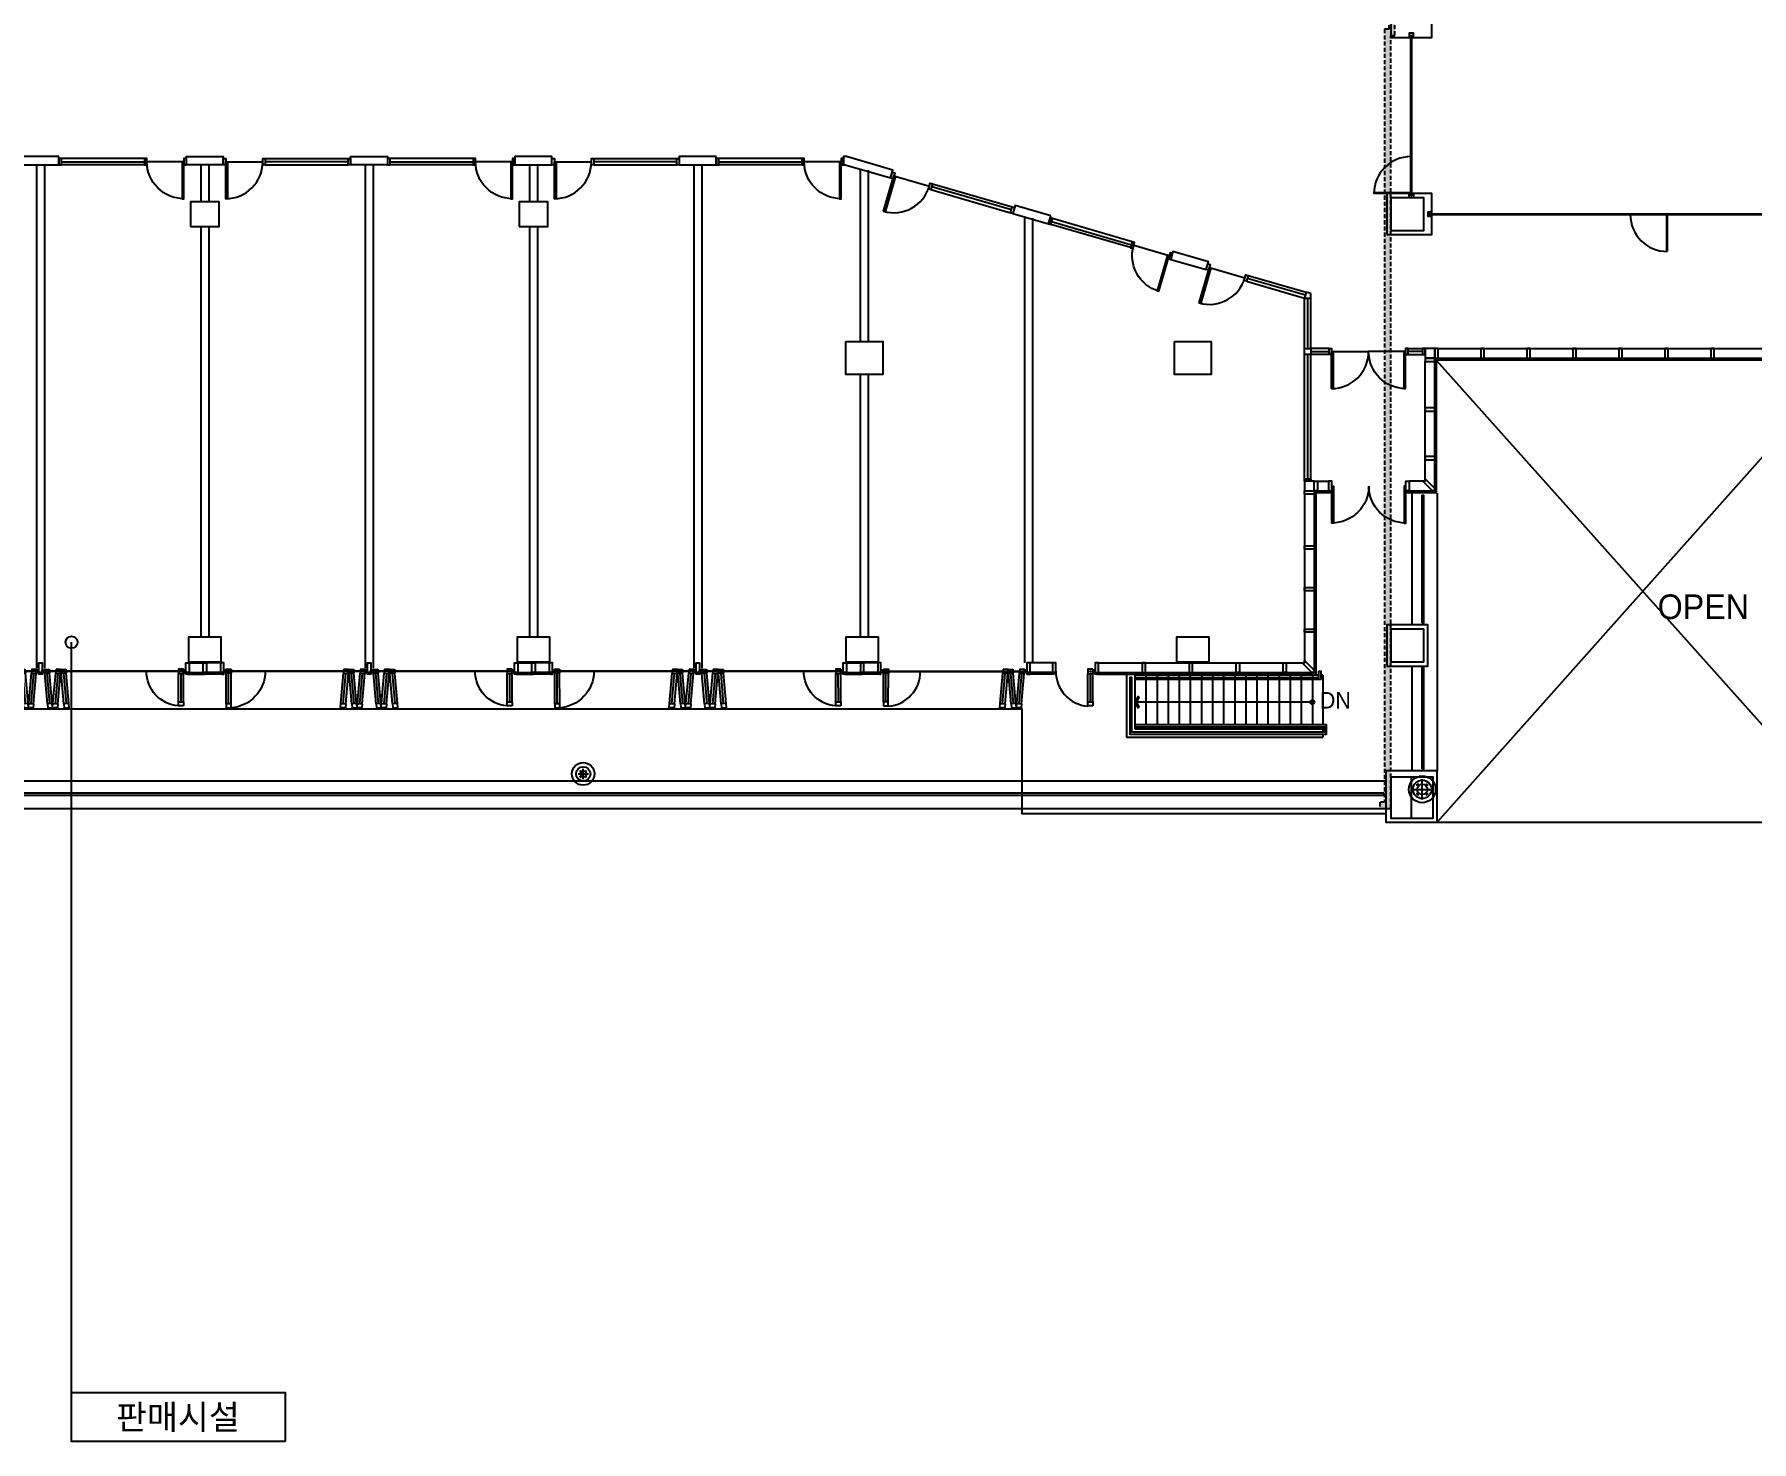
# Model space of a CAD drawing. Header units: millimetres. Extents: x -7448 to 427567, y 91657 to 341328.
# Drawn here: x 256022 to 297826, y 183266 to 217517 of the extents above; entities that cross this region are included whole.
import ezdxf
from ezdxf.enums import TextEntityAlignment as Align

# ---------------------------------------------------------------- set-up
doc = ezdxf.new("R2010")
doc.units = ezdxf.units.MM
doc.header["$LTSCALE"] = 500
doc.header["$MEASUREMENT"] = 0
doc.linetypes.add('CONTINOUS', pattern=[0])
doc.linetypes.add('H0', pattern=[0.3, 0.2, -0.1])
for name, color, linetype in [('e-plan', 9, 'CONTINUOUS'), ('e-room', 6, 'CONTINUOUS'), ('e-room-box', 7, 'CONTINUOUS')]:
    doc.layers.add(name, color=color, linetype=linetype)
doc.styles.add('돋움', font='Dotum.ttf')

# ---------------------------------------------------------------- blocks, each defined once
blk = doc.blocks.new('2F 기둥 140514')
at = {"layer": 'e-plan', "ltscale": 0.5}
for points in [[(199903, 82800), (200603, 82800), (200603, 83400), (199903, 83400)], [(207903, 82800), (208603, 82800), (208603, 83400), (207903, 83400)], [(229123, 82700), (229923, 82700), (229923, 83500), (229123, 83500)], [(215853, 80000), (216753, 80000), (216753, 79200), (215853, 79200)], [(223853, 80000), (224753, 80000), (224753, 79200), (223853, 79200)], [(199853, 72200), (200653, 72200), (200653, 72800), (199853, 72800)], [(207853, 72200), (208653, 72200), (208653, 72800), (207853, 72800)], [(215853, 72200), (216653, 72200), (216653, 72800), (215853, 72800)], [(223903, 72200), (224703, 72200), (224703, 72800), (223903, 72800)], [(229123, 72200), (229923, 72200), (229923, 73000), (229123, 73000)], [(229123, 69400), (229123, 68400), (229623, 68400), (229623, 69400)]]:
    blk.add_lwpolyline(points, close=True, dxfattribs=at)
blk = doc.blocks.new('A$C7F1D75F0')
at = {"layer": 'e-plan'}
for p, q in [((0, 1150), (899, 1150)), ((0, 1150), (0, 1130)), ((0, 1130), (899, 1130)), ((899, 1150), (899, 1130))]:
    blk.add_line(p, q, dxfattribs=at)
blk.add_arc((0, 1150), 900, 270.0001, 0, dxfattribs=at)
blk = doc.blocks.new('A$C786028D1')
at = {"layer": 'e-plan', "linetype": 'CONTINOUS'}
for p, q in [((-145854, -58775), (-145604, -58775)), ((-145729, -58900), (-145729, -58650))]:
    blk.add_line(p, q, dxfattribs=at)
at = {"layer": 'e-plan', "linetype": 'ByBlock'}
for p, q in [((-145804, -58717), (-145804, -58700)), ((-145804, -58700), (-145788, -58700)), ((-145804, -58850), (-145804, -58833)), ((-145804, -58850), (-145788, -58850)), ((-145671, -58700), (-145654, -58700)), ((-145671, -58850), (-145654, -58850)), ((-145654, -58717), (-145654, -58700)), ((-145654, -58850), (-145654, -58833)), ((-125303, -59400), (-125303, -58900)), ((-125553, -59150), (-125053, -59150)), ((-125428, -59067), (-125428, -59025)), ((-125428, -59025), (-125385, -59025)), ((-125428, -59275), (-125428, -59233)), ((-125428, -59275), (-125385, -59275)), ((-125220, -59025), (-125178, -59025)), ((-125220, -59275), (-125178, -59275)), ((-125178, -59067), (-125178, -59025)), ((-125178, -59275), (-125178, -59233))]:
    blk.add_line(p, q, dxfattribs=at)
for centre, radius in [((-145729, -58775), 275), ((-145729, -58775), 175), ((-125303, -59150), 325)]:
    blk.add_circle(centre, radius, dxfattribs=at)
at = {"layer": 'e-plan', "linetype": 'Continuous'}
for centre, radius in [((-145729, -58775), 75), ((-125303, -59150), 125)]:
    blk.add_circle(centre, radius, dxfattribs=at)
at = {"layer": 'e-plan', "linetype": 'CONTINOUS'}
blk.add_circle((-125303, -59150), 225, dxfattribs=at)
blk = doc.blocks.new('A$C6B9375F1')
at = {"layer": 'e-plan'}
blk.add_lwpolyline([(-30, 195), (-30, 155), (10, 155), (10, -80), (-70, -80), (-70, 155), (-30, 155)], dxfattribs=at)
blk = doc.blocks.new('A$C4EB37CB7')
at = {"layer": 'e-plan'}
for p, q in [((174, 730), (-5, 64)), ((231, 715), (53, 48)), ((289, 699), (111, 33))]:
    blk.add_line(p, q, dxfattribs=at)
for points in [[(199, 827), (315, 796), (289, 699), (174, 730), (199, 827)], [(-31, -33), (85, -64), (111, 33), (-5, 64), (-31, -33)]]:
    blk.add_lwpolyline(points, dxfattribs=at)
blk.add_circle((40, 0), 5, dxfattribs=at)
blk = doc.blocks.new('A$C3BB01FC6')
at = {"layer": 'e-plan'}
for p, q in [((-763, 214), (-68, -39)), ((-742, 270), (-47, 17)), ((-722, 327), (-26, 73))]:
    blk.add_line(p, q, dxfattribs=at)
for points in [[(-857, 248), (-816, 361), (-722, 327), (-763, 214), (-857, 248)], [(68, 39), (-26, 73), (-68, -39), (26, -73), (68, 39)]]:
    blk.add_lwpolyline(points, dxfattribs=at)
blk.add_circle((0, 0), 5, dxfattribs=at)
blk = doc.blocks.new('폴딩도어')
at = {"layer": 'e-plan', "ltscale": 0.5}
for p, q in [((490, 195), (70, 195)), ((490, 155), (70, 155)), ((3990, 135), (570, 135)), ((3990, 120), (570, 120)), ((7570, 135), (4150, 135)), ((7570, 120), (4150, 120)), ((7650, 195), (8070, 195)), ((7650, 155), (8070, 155)), ((450, -80), (70, -80)), ((7690, -80), (8070, -80))]:
    blk.add_line(p, q, dxfattribs=at)
at = {"layer": 'e-plan'}
for p, q in [((3990, 135), (570, 135)), ((3990, 120), (570, 120)), ((7390, 135), (4150, 135)), ((7390, 120), (4150, 120))]:
    blk.add_line(p, q, dxfattribs=at)
at = {"layer": 'e-plan', "ltscale": 0.5}
for points in [[(70, 195), (70, 155), (30, 155), (30, -80), (110, -80), (110, 155), (70, 155)], [(490, 195), (490, 155), (530, 155), (530, -80), (450, -80), (450, 155), (490, 155)], [(7650, 195), (7650, 155), (7610, 155), (7610, -80), (7690, -80), (7690, 155), (7650, 155)]]:
    blk.add_lwpolyline(points, dxfattribs=at)
for points in [[(490, 195), (530, 195), (530, 155), (490, 155)], [(7610, 155), (7650, 155), (7650, 195), (7610, 195)]]:
    blk.add_lwpolyline(points, close=True, dxfattribs=at)
at = {"layer": 'e-plan'}
for points in [[(530, 100), (570, 100), (570, 155), (530, 155)], [(4030, 100), (3990, 100), (3990, 155), (4030, 155)], [(4030, 155), (4070, 155), (4070, 195), (4030, 195)], [(4070, 155), (4110, 155), (4110, 195), (4070, 195)], [(4110, 100), (4150, 100), (4150, 155), (4110, 155)], [(7610, 100), (7570, 100), (7570, 155), (7610, 155)]]:
    blk.add_lwpolyline(points, close=True, dxfattribs=at)
blk.add_lwpolyline([(4070, 195), (4070, 155), (4030, 155), (4030, -80), (4110, -80), (4110, 155), (4070, 155)], dxfattribs=at)
for centre, radius, start, end in [((648, 127), 892, 0, 86.1432), ((7492, 128), 842, 94.0856, 180.5103)]:
    blk.add_arc(centre, radius, start, end, dxfattribs=at)
for p, rotation in [((648, 127), 289.9999994917431), ((3637, 127), 284.999999491743), ((4228, 127), 284.999999491743), ((4631, 127), 284.999999491743)]:
    blk.add_blockref('A$C3BB01FC6', p, dxfattribs=dict(at, rotation=rotation))
at = {"layer": 'e-plan', "xscale": -1}
for name, p, rotation in [('A$C3BB01FC6', (3509, 127), 75.00000050825693), ('A$C3BB01FC6', (3912, 127), 75.00000050825693), ('A$C3BB01FC6', (4503, 127), 75.00000050825693), ('A$C4EB37CB7', (7530, 118), 345)]:
    blk.add_blockref(name, p, dxfattribs=dict(at, rotation=rotation))
blk = doc.blocks.new('A$C66941DA5')
at = {"layer": 'e-plan'}
blk.add_line((-900, 0), (0, 0), dxfattribs=at)
blk.add_lwpolyline([(-900, 0), (-860, 0), (-860, -900), (-900, -900)], close=True, dxfattribs=at)
blk.add_arc((-900, 0), 900, 270, 360, dxfattribs=at)
blk = doc.blocks.new('A$C2A8C388E')
at = {"layer": 'e-plan'}
blk.add_lwpolyline([(0, 57), (235, 292), (292, 292), (292, 235), (57, 0), (57, 57)], close=True, dxfattribs=at)
blk = doc.blocks.new('A$C20BE1455')
at = {"layer": 'e-plan'}
for points in [[(200, 1800), (200, 1760), (1100, 1760), (1100, 1800)], [(200, 0), (200, 40), (1100, 40), (1100, 0)]]:
    blk.add_lwpolyline(points, close=True, dxfattribs=at)
for centre, start, end in [((200, 1800), 270, 0), ((200, 0), 0, 90)]:
    blk.add_arc(centre, 900, start, end, dxfattribs=at)

msp = doc.modelspace()

# ---------------------------------------------------------------- hatches: boundary and pattern name
at = {"layer": 'e-plan'}
msp.add_hatch(color=256, dxfattribs=at).paths.add_polyline_path([(288992, 218642), (288992, 217642), (288892, 217642), (288892, 198827), (288772, 198827), (288772, 198677), (288922, 198677), (289042, 198677), (289042, 217492), (289142, 217492), (289142, 218642)])

# ---------------------------------------------------------------- linework, layer by layer
for p, q in [((289532, 213592), (289532, 217492)), ((289552, 213592), (289552, 217492)), ((258702, 214492), (256682, 214492)), ((261642, 214492), (263662, 214492)), ((266702, 214492), (264682, 214492)), ((269642, 214492), (271662, 214492)), ((274702, 214492), (272682, 214492)), ((256072, 214342), (256072, 202092)), ((256272, 214342), (256272, 202092)), ((256682, 214417), (258702, 214417)), ((258702, 214342), (256682, 214342)), ((260072, 214342), (260072, 213442)), ((260272, 214342), (260272, 213442)), ((263662, 214417), (261642, 214417)), ((261642, 214342), (263662, 214342)), ((264072, 214342), (264072, 202092)), ((264272, 214342), (264272, 202092)), ((264682, 214417), (266702, 214417)), ((266702, 214342), (264682, 214342)), ((268072, 214342), (268072, 213442)), ((268272, 214342), (268272, 213442)), ((271662, 214417), (269642, 214417)), ((269642, 214342), (271662, 214342)), ((272072, 214342), (272072, 202092)), ((272272, 214342), (272272, 202092)), ((272682, 214417), (274702, 214417)), ((274702, 214342), (272682, 214342)), ((276122, 214208), (276122, 210042)), ((276322, 214208), (276322, 210042)), ((277845, 213737), (279785, 213173)), ((279806, 213245), (277866, 213809)), ((277887, 213881), (279827, 213317)), ((260072, 212842), (260072, 202842)), ((260272, 212842), (260272, 202842)), ((268072, 212842), (268072, 202842)), ((268272, 212842), (268272, 202842)), ((280122, 213046), (280122, 202222)), ((280322, 213046), (280322, 202222)), ((282705, 212326), (280765, 212889)), ((280786, 212961), (282726, 212398)), ((282747, 212470), (280807, 213033)), ((289992, 213152), (300452, 213152)), ((289992, 213132), (300452, 213132)), ((286963, 211168), (285549, 211578)), ((285570, 211650), (286984, 211240)), ((285528, 211506), (286942, 211095)), ((286942, 209872), (286942, 211095)), ((287017, 211095), (287017, 209872)), ((287092, 209872), (287092, 211095)), ((287542, 209872), (287092, 209872)), ((289462, 209872), (289817, 209872)), ((290192, 209872), (300152, 209872)), ((286942, 206702), (286942, 209722)), ((287017, 209722), (287017, 206702)), ((287092, 209797), (287542, 209797)), ((287092, 206702), (287092, 209722)), ((287542, 209722), (287092, 209722)), ((289817, 209797), (289462, 209797)), ((289462, 209722), (289817, 209722)), ((289877, 206642), (289877, 209557)), ((290112, 209637), (300192, 209637)), ((290112, 206407), (290112, 209637)), ((290152, 209597), (300192, 209597)), ((290152, 206367), (290152, 209597)), ((276122, 209242), (276122, 202842)), ((276322, 209242), (276322, 202842)), ((287257, 206642), (287527, 206642)), ((289877, 206642), (289487, 206642)), ((286942, 206327), (286942, 202222)), ((287177, 206367), (287177, 201987)), ((287217, 206407), (287567, 206407)), ((287217, 206367), (287217, 201947)), ((287217, 206367), (287567, 206367)), ((289447, 206407), (290112, 206407)), ((289447, 206367), (290152, 206367)), ((289557, 206347), (289557, 203142)), ((290172, 206347), (290172, 199592)), ((276852, 202022), (280092, 202022)), ((276852, 202007), (280092, 202007)), ((281887, 201987), (287177, 201987)), ((281887, 201947), (287217, 201947)), ((281927, 202222), (286942, 202222)), ((282812, 201917), (282812, 201867)), ((287287, 201917), (282812, 201917)), ((283082, 201917), (283082, 201867)), ((283352, 201917), (283352, 201867)), ((283622, 201917), (283622, 201867)), ((283892, 201917), (283892, 201867)), ((284162, 201917), (284162, 201867)), ((284432, 201917), (284432, 201867)), ((284702, 201917), (284702, 201867)), ((284972, 201917), (284972, 201867)), ((285242, 201917), (285242, 201867)), ((285512, 201917), (285512, 201867)), ((285782, 201917), (285782, 201867)), ((286052, 201917), (286052, 201867)), ((286322, 201917), (286322, 201867)), ((286592, 201917), (286592, 201867)), ((286862, 201917), (286862, 201867)), ((287132, 201917), (287132, 201867)), ((287387, 201917), (287337, 201917)), ((287387, 201917), (287387, 200712)), ((289557, 202142), (289557, 199592)), ((282612, 201912), (282612, 200412)), ((282812, 201912), (282812, 200612)), ((282812, 201712), (282812, 200712)), ((283082, 201817), (283082, 200712)), ((283352, 201817), (283352, 200712)), ((283622, 201817), (283622, 200712)), ((283892, 201817), (283892, 200712)), ((284162, 201817), (284162, 200712)), ((284432, 201817), (284432, 200712)), ((284702, 201817), (284702, 200712)), ((284972, 201817), (284972, 200712)), ((285242, 201817), (285242, 200712)), ((285512, 201817), (285512, 200712)), ((285782, 201817), (285782, 200712)), ((286052, 201817), (286052, 200712)), ((286322, 201817), (286322, 200712)), ((286592, 201817), (286592, 200712)), ((286862, 201817), (286862, 200712)), ((287132, 201817), (287132, 200712)), ((282812, 200662), (282812, 200612)), ((283082, 200662), (283082, 200612)), ((283352, 200662), (283352, 200612)), ((283622, 200662), (283622, 200612)), ((283892, 200662), (283892, 200612)), ((284162, 200662), (284162, 200612)), ((284432, 200662), (284432, 200612)), ((284702, 200662), (284702, 200612)), ((284972, 200662), (284972, 200612)), ((285242, 200662), (285242, 200612)), ((285512, 200662), (285512, 200612)), ((285782, 200662), (285782, 200612)), ((286052, 200662), (286052, 200612)), ((286322, 200662), (286322, 200612)), ((286592, 200662), (286592, 200612)), ((286862, 200662), (286862, 200612)), ((287132, 200662), (287132, 200612)), ((287387, 200662), (287387, 200537)), ((282612, 200412), (287387, 200412)), ((282812, 200612), (287387, 200612)), ((287387, 200487), (287387, 200412)), ((244837, 199352), (288922, 199352)), ((244847, 198677), (288922, 198677))]:
    msp.add_line(p, q, dxfattribs=at)
at = {"layer": 'e-plan', "ltscale": 0.5}
for p, q in [((290157, 209577), (300192, 198342)), ((300172, 209577), (290167, 198342)), ((276552, 202222), (276172, 202222)), ((276592, 201987), (276172, 201987)), ((276592, 201947), (276172, 201947)), ((276672, 202022), (280092, 202022)), ((276672, 202007), (280092, 202007)), ((280806, 202222), (280262, 202222)), ((280846, 201987), (280262, 201987)), ((280846, 201947), (280262, 201947)), ((290167, 198342), (300192, 198342))]:
    msp.add_line(p, q, dxfattribs=at)
at = {"layer": 'e-plan', "linetype": 'H0'}
msp.add_lwpolyline([(288992, 218642), (288992, 217642), (288892, 217642), (288892, 198827), (288772, 198827), (288772, 198677), (288922, 198677), (288922, 198677), (289042, 198677), (289042, 217492), (289142, 217492), (289142, 218642), (288992, 218642)], dxfattribs=at)
at = {"layer": 'e-plan', "ltscale": 0.5}
for points in [[(289042, 217442), (290042, 217442), (290042, 218342), (289042, 218342)], [(260622, 214342), (259722, 214342), (259722, 214542), (260622, 214542), (260622, 214342)], [(267722, 214342), (268622, 214342), (268622, 214542), (267722, 214542), (267722, 214342)], [(288942, 212642), (290042, 212642), (290042, 213642), (288942, 213642)], [(283684, 212041), (284549, 211790), (284604, 211982), (283740, 212233), (283684, 212041)], [(288942, 202142), (289942, 202142), (289942, 203142), (288942, 203142)], [(276632, 201987), (276592, 201987), (276592, 201947), (276632, 201947)]]:
    msp.add_lwpolyline(points, close=True, dxfattribs=at)
at = {"layer": 'e-plan'}
for points in [[(289557, 217542), (289557, 217542), (289527, 217542), (289527, 217542), (289492, 217542), (289492, 217442), (289527, 217442), (289527, 217492), (289557, 217492), (289557, 217442), (289592, 217442), (289592, 217542)], [(256622, 214342), (256682, 214342), (256682, 214492), (256622, 214492)], [(258702, 214342), (258762, 214342), (258762, 214492), (258702, 214492)], [(259662, 214342), (259722, 214342), (259722, 214492), (259662, 214492)], [(260682, 214342), (260622, 214342), (260622, 214492), (260682, 214492)], [(261642, 214342), (261582, 214342), (261582, 214492), (261642, 214492)], [(263722, 214342), (263662, 214342), (263662, 214492), (263722, 214492)], [(264622, 214342), (264682, 214342), (264682, 214492), (264622, 214492)], [(266702, 214342), (266762, 214342), (266762, 214492), (266702, 214492)], [(267662, 214342), (267722, 214342), (267722, 214492), (267662, 214492)], [(268682, 214342), (268622, 214342), (268622, 214492), (268682, 214492)], [(269642, 214342), (269582, 214342), (269582, 214492), (269642, 214492)], [(271722, 214342), (271662, 214342), (271662, 214492), (271722, 214492)], [(272622, 214342), (272682, 214342), (272682, 214492), (272622, 214492)], [(274702, 214342), (274762, 214342), (274762, 214492), (274702, 214492)], [(275662, 214342), (275722, 214342), (275722, 214492), (275662, 214492)], [(276923, 214004), (276866, 214021), (276908, 214165), (276965, 214148)], [(277845, 213737), (277788, 213753), (277830, 213897), (277887, 213881)], [(289557, 213542), (289557, 213542), (289527, 213542), (289527, 213542), (289492, 213542), (289492, 213642), (289527, 213642), (289527, 213592), (289557, 213592), (289557, 213642), (289592, 213642), (289592, 213542)], [(279843, 213157), (279785, 213173), (279827, 213317), (279885, 213301)], [(280707, 212906), (280765, 212889), (280807, 213033), (280749, 213050)], [(289942, 213157), (289942, 213157), (289942, 213127), (289942, 213127), (289942, 213092), (290042, 213092), (290042, 213127), (289992, 213127), (289992, 213157), (290042, 213157), (290042, 213192), (289942, 213192)], [(282705, 212326), (282762, 212309), (282804, 212453), (282747, 212470)], [(283627, 212058), (283684, 212041), (283726, 212185), (283668, 212202)], [(284606, 211774), (284549, 211790), (284590, 211934), (284648, 211918)], [(285528, 211506), (285470, 211523), (285512, 211667), (285570, 211650)], [(287092, 211208), (286984, 211240), (286942, 211095), (287092, 211095)], [(287092, 209722), (286942, 209722), (286942, 209872), (287092, 209872)], [(287602, 209722), (287542, 209722), (287542, 209872), (287602, 209872)], [(289402, 209722), (289462, 209722), (289462, 209872), (289402, 209872)], [(289817, 209722), (289877, 209722), (289877, 209872), (289817, 209872)], [(289877, 209637), (290112, 209637), (290112, 209872), (289877, 209872)], [(287092, 206702), (287092, 206642), (286942, 206642), (286942, 206702)], [(286942, 206407), (287177, 206407), (287177, 206642), (286942, 206642)], [(287567, 206407), (287607, 206407), (287607, 206367), (287567, 206367)], [(289407, 206407), (289447, 206407), (289447, 206367), (289407, 206367)], [(276632, 202042), (276672, 202042), (276672, 201987), (276632, 201987)], [(280182, 202042), (280142, 202042), (280142, 201987), (280182, 201987)], [(280222, 201987), (280182, 201987), (280182, 201947), (280222, 201947)], [(280262, 201987), (280222, 201987), (280222, 201947), (280262, 201947)], [(281847, 202042), (281807, 202042), (281807, 201987), (281847, 201987)], [(281887, 201947), (281847, 201947), (281847, 201987), (281887, 201987)], [(290172, 199592), (288922, 199592), (288922, 198942), (288922, 198942), (288922, 198342), (290172, 198342)], [(244882, 199002), (288872, 199002), (288872, 199052), (244882, 199052), (244882, 199002)]]:
    msp.add_lwpolyline(points, close=True, dxfattribs=at)
at = {"layer": 'e-plan', "ltscale": 0.5}
for points in [[(256622, 214542), (255722, 214542), (255722, 214342), (256622, 214342), (256622, 214542)], [(263722, 214542), (264622, 214542), (264622, 214342), (263722, 214342), (263722, 214542)], [(272622, 214542), (271722, 214542), (271722, 214342), (272622, 214342), (272622, 214542)], [(275789, 214542), (275722, 214542), (275722, 214342), (275760, 214342), (276866, 214021), (276922, 214213), (275789, 214542)], [(280763, 213098), (279899, 213349), (279843, 213157), (280707, 212906), (280763, 213098)], [(276592, 201947), (276592, 201987), (276632, 201987), (276632, 202222), (276552, 202222), (276552, 201987), (276592, 201987)], [(280846, 201947), (280846, 201987), (280886, 201987), (280886, 202222), (280806, 202222), (280806, 201987), (280846, 201987)], [(288922, 198542), (280072, 198542), (280072, 201092), (244982, 201092), (244982, 198542), (212772, 198542)]]:
    msp.add_lwpolyline(points, dxfattribs=at)
at = {"layer": 'e-plan'}
for points in [[(289797, 203192), (289847, 203192), (289847, 206297), (289797, 206297), (289797, 203192)], [(276172, 201947), (276172, 201987), (276212, 201987), (276212, 202222), (276132, 202222), (276132, 201987), (276172, 201987)], [(280222, 201947), (280222, 201987), (280262, 201987), (280262, 202222), (280182, 202222), (280182, 201987), (280222, 201987)], [(282812, 201867), (287287, 201867), (287287, 202022)], [(287287, 202022), (287337, 202022), (287337, 201817), (282812, 201817)], [(289797, 199642), (289847, 199642), (289847, 202092), (289797, 202092), (289797, 199642)], [(282812, 200662), (287427, 200662), (287427, 200537), (282737, 200537), (282737, 201862), (282687, 201862), (282687, 200487), (287477, 200487), (287477, 200712), (282812, 200712)], [(282857, 201264), (282913, 201381), (282889, 201400), (282812, 201264), (282889, 201129), (282913, 201148), (282857, 201264)], [(287132, 201264), (282857, 201264)], [(289542, 198442), (290072, 198442), (290072, 199442), (289542, 199442)]]:
    msp.add_lwpolyline(points, dxfattribs=at)
msp.add_circle((287132, 201264), 50, dxfattribs=at)
for centre, start, end in [((276741, 202012), 274.6697, 0.5958), ((281738, 202013), 179.4042, 265.3303)]:
    msp.add_arc(centre, 851, start, end, dxfattribs=at)
at = {"layer": 'e-room-box'}
msp.add_line((256927, 184466), (256927, 202722), dxfattribs=at)
msp.add_lwpolyline([(262127, 183266), (256927, 183266), (256927, 184466), (262127, 184466)], close=True, dxfattribs=at)
msp.add_circle((256927, 202722), 145, dxfattribs=at)

# ---------------------------------------------------------------- block references
at = {"layer": 'e-plan'}
for name, p in [('A$C786028D1', (415112, 258292)), ('2F 기둥 140514', (59920, 130042)), ('A$C66941DA5', (261582, 214417)), ('A$C66941DA5', (269582, 214417))]:
    msp.add_blockref(name, p, dxfattribs=at)
for name, p, rotation in [('A$C7F1D75F0', (289532, 214792), 180), ('A$C66941DA5', (277809, 213825), 343.8104108940233), ('A$C7F1D75F0', (294622, 213132), 270), ('A$C66941DA5', (285491, 211595), 343.8104110990025), ('A$C66941DA5', (288502, 209797), 0.0009379726493584079), ('A$C6B9375F1', (287187, 206562), 180), ('A$C6B9375F1', (289417, 206562), 180), ('A$C2A8C388E', (289821, 206699), 270), ('A$C6B9375F1', (287022, 206337), 270), ('A$C6B9375F1', (287022, 204999), 270), ('A$C6B9375F1', (287022, 203987), 270), ('A$C6B9375F1', (287022, 202974), 270), ('A$C3BB01FC6', (279661, 202014), 104.999999491743), ('A$C3BB01FC6', (280064, 202014), 104.999999491743), ('A$C4EB37CB7', (281767, 202025), 195), ('A$C6B9375F1', (285285, 202142), 180), ('A$C6B9375F1', (286428, 202142), 180), ('A$C2A8C388E', (286886, 202279), 270)]:
    msp.add_blockref(name, p, dxfattribs=dict(at, rotation=rotation))
at = {"layer": 'e-plan', "xscale": -1}
for p in [(258762, 214417), (266762, 214417), (274762, 214417)]:
    msp.add_blockref('A$C66941DA5', p, dxfattribs=at)
for name, p, rotation in [('A$C66941DA5', (282783, 212381), 343.8104108940233), ('A$C6B9375F1', (290182, 209792), 180), ('A$C6B9375F1', (291302, 209792), 180), ('A$C6B9375F1', (292423, 209792), 180), ('A$C6B9375F1', (293543, 209792), 180), ('A$C6B9375F1', (294663, 209792), 180), ('A$C6B9375F1', (295784, 209792), 180), ('A$C6B9375F1', (296904, 209792), 180), ('A$C66941DA5', (288502, 209797), 359.9990620273506), ('A$C6B9375F1', (289957, 209627), 270), ('A$C6B9375F1', (289957, 208418), 270), ('A$C6B9375F1', (289957, 207229), 270), ('A$C6B9375F1', (287597, 206562), 180), ('A$C20BE1455', (289407, 206724), 90.0000239056621), ('폴딩도어', (252102, 202142), 180), ('폴딩도어', (260102, 202142), 180), ('폴딩도어', (268102, 202142), 180), ('A$C4EB37CB7', (276712, 202024), 165.0000000000001), ('A$C3BB01FC6', (279789, 202014), 255.0000005082569), ('A$C6B9375F1', (281917, 202142), 180), ('A$C6B9375F1', (283059, 202142), 180), ('A$C6B9375F1', (284202, 202142), 180)]:
    msp.add_blockref(name, p, dxfattribs=dict(at, rotation=rotation))

# ---------------------------------------------------------------- texts
at = {"layer": 'e-plan', "style": '돋움'}
msp.add_text('OPEN', height=600, dxfattribs=at).set_placement((297762, 203286), align=Align.RIGHT)
at = {"layer": 'e-plan', "lineweight": 0, "style": '돋움'}
msp.add_text('DN', height=400, dxfattribs=at).set_placement((287692, 201309), align=Align.MIDDLE_CENTER)
at = {"layer": 'e-room', "style": '돋움'}
msp.add_text('판매시설', height=600, dxfattribs=at).set_placement((259517, 183866), align=Align.MIDDLE_CENTER)

doc.saveas('drawing.dxf')
